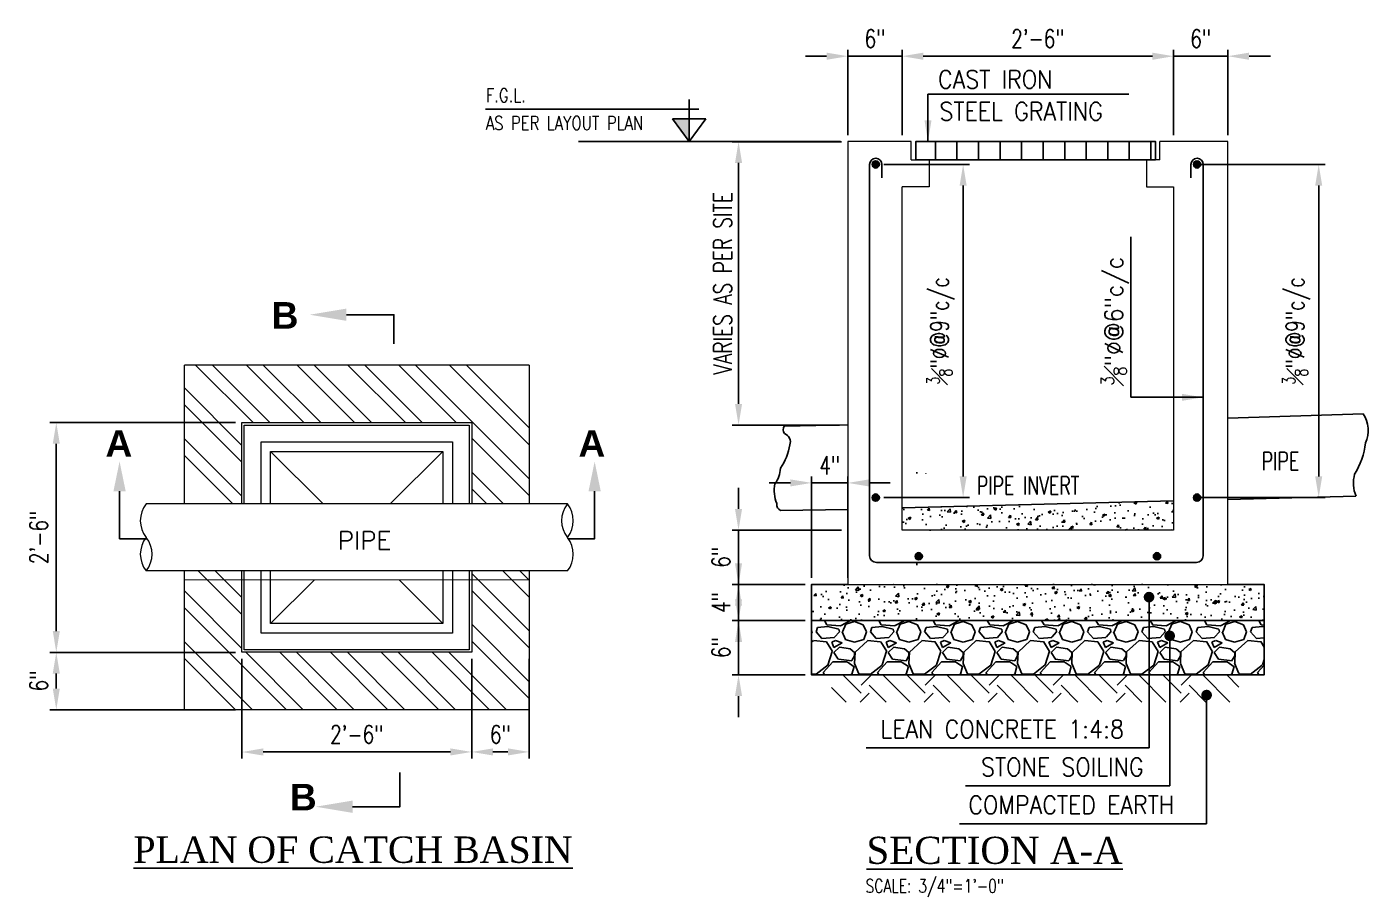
# Model space of a CAD drawing. Header units: feet. Extents: x 50754 to 76410, y 49660 to 67674.
# Drawn here: x 56194.7 to 56343, y 67235.7 to 67331.9 of the extents above; entities that cross this region are included whole.
import ezdxf

# ---------------------------------------------------------------- set-up
doc = ezdxf.new("R2010")
doc.units = ezdxf.units.FT
doc.header["$PDMODE"] = 32
doc.linetypes.add('HIDDENX2', pattern=[0.75, 0.5, -0.25])
for name, color, linetype in [('A-TYP-H-TEXT', 2, 'Continuous'), ('A-TYP-ST-LEVEL', 1, 'Continuous'), ('axis', 8, 'Continuous'), ('BEAM', 2, 'Continuous'), ('BOT-STEEL', 6, 'Continuous'), ('dim', 1, 'Continuous'), ('hatch', 8, 'Continuous'), ('PL', 1, 'Continuous'), ('S-BLOWUP COLUMN', 4, 'Continuous'), ('Sewer Details Hatch', 1, 'Continuous'), ('TEXT', 3, 'Continuous'), ('WALL HATCH EXIST', 253, 'Continuous'), ('Water Supply Details Text', 3, 'Continuous'), ('X Line', 1, 'Continuous')]:
    doc.layers.add(name, color=color, linetype=linetype)
doc.layers.add('P Man Hole Details', color=3, linetype='Continuous', lineweight=0)
doc.styles.add('HADINGS', font='times.ttf')
doc.styles.add('L100', font='simplex_.ttf', dxfattribs={"height": 0.1})
doc.styles.add('rizwan', font='romans.shx', dxfattribs={"width": 0.75})
doc.styles.add('ROMANC', font='times.ttf')
doc.styles.add('ROMANS', font='romans.shx', dxfattribs={"width": 0.9})
doc.styles.add('SECTION TX', font='romans.shx', dxfattribs={"width": 0.7})
doc.styles.add('STYLE4', font='romans.shx')
doc.dimstyles.new('STYLE-64', dxfattribs={"dimscale": 64, "dimtxt": 0.09375, "dimasz": 0.09375, "dimexe": 0.0625, "dimexo": 0.0625, "dimgap": 0.03125, "dimtad": 1, "dimzin": 3, "dimdsep": 46, "dimlunit": 4, "dimtxsty": 'rizwan', "dimcen": 0.125, "dimdle": 4, "dimclrd": 1, "dimclre": 1, "dimclrt": 2, "dimadec": 0, "dimazin": 0, "dimtfac": 0.5, "dimtix": 1, "dimtmove": 2, "dimatfit": 3, "dimfxl": 1, "dimfrac": 1, "dimtolj": 1, "dimtzin": 3, "dimarcsym": 0})

# ---------------------------------------------------------------- blocks, each defined once
blk = doc.blocks.new('*D90')
at = {"layer": 'Defpoints', "color": 0, "ltscale": 1.5, "transparency": 16777216}
for p in [(56243.89, 67262.74, -4159.8), (56250.24, 67262.74, -4159.8), (56250.24, 67251.73)]:
    blk.add_point(p, dxfattribs=at)
at = {"layer": 'dim', "color": 1, "lineweight": -2, "ltscale": 1.5, "transparency": 16777216}
for p, q in [((56243.89, 67262.02), (56243.89, 67251.01)), ((56250.24, 67262.02), (56250.24, 67251.01)), ((56246.24, 67251.73), (56247.9, 67251.73))]:
    blk.add_line(p, q, dxfattribs=at)
at = {"layer": 'dim', "color": 1, "ltscale": 1.5, "transparency": 16777216}
for points in [[(56246.24, 67252.12), (56246.24, 67251.34), (56243.89, 67251.73)], [(56247.9, 67252.12), (56247.9, 67251.34), (56250.24, 67251.73)]]:
    blk.add_solid(points, dxfattribs=at)
at = {"layer": 'dim', "color": 2, "ltscale": 1.5, "transparency": 16777216, "insert": (56247.07, 67253.67), "char_height": 2, "attachment_point": 5, "style": 'rizwan'}
blk.add_mtext('\\A1;6"', dxfattribs=at)
blk = doc.blocks.new('*D91')
at = {"layer": 'Defpoints', "color": 0, "ltscale": 1.5, "transparency": 16777216}
for p in [(56218.5, 67262.74, -4159.8), (56197.99, 67256.4), (56218.5, 67256.4, -4159.8)]:
    blk.add_point(p, dxfattribs=at)
at = {"layer": 'dim', "color": 1, "lineweight": -2, "ltscale": 1.5, "transparency": 16777216}
for p, q in [((56217.78, 67262.74), (56197.27, 67262.74)), ((56197.99, 67260.4), (56197.99, 67258.74)), ((56217.78, 67256.4), (56197.27, 67256.4))]:
    blk.add_line(p, q, dxfattribs=at)
at = {"layer": 'dim', "color": 1, "ltscale": 1.5, "transparency": 16777216}
for points in [[(56197.6, 67260.4), (56198.38, 67260.4), (56197.99, 67262.74)], [(56197.6, 67258.74), (56198.38, 67258.74), (56197.99, 67256.4)]]:
    blk.add_solid(points, dxfattribs=at)
at = {"layer": 'dim', "color": 2, "ltscale": 1.5, "transparency": 16777216, "insert": (56196.05, 67259.57), "char_height": 2, "attachment_point": 5, "rotation": 90, "style": 'rizwan'}
blk.add_mtext('\\A1;6"', dxfattribs=at)
blk = doc.blocks.new('*D88')
at = {"layer": 'Defpoints', "color": 0, "ltscale": 1.5, "transparency": 16777216}
for p in [(56197.99, 67288.13), (56218.5, 67288.13, -4159.8), (56218.5, 67262.74, -4159.8)]:
    blk.add_point(p, dxfattribs=at)
at = {"layer": 'dim', "color": 1, "lineweight": -2, "ltscale": 1.5, "transparency": 16777216}
for p, q in [((56217.78, 67288.13), (56197.27, 67288.13)), ((56197.99, 67265.09), (56197.99, 67285.79)), ((56217.78, 67262.74), (56197.27, 67262.74))]:
    blk.add_line(p, q, dxfattribs=at)
at = {"layer": 'dim', "color": 1, "ltscale": 1.5, "transparency": 16777216}
for points in [[(56197.6, 67285.79), (56198.38, 67285.79), (56197.99, 67288.13)], [(56197.6, 67265.09), (56198.38, 67265.09), (56197.99, 67262.74)]]:
    blk.add_solid(points, dxfattribs=at)
at = {"layer": 'dim', "color": 2, "ltscale": 1.5, "transparency": 16777216, "insert": (56196.05, 67275.44), "char_height": 2, "attachment_point": 5, "rotation": 90, "style": 'rizwan'}
blk.add_mtext('\\A1;2\'-6"', dxfattribs=at)
blk = doc.blocks.new('*D89')
at = {"layer": 'Defpoints', "color": 0, "ltscale": 1.5, "transparency": 16777216}
for p in [(56218.5, 67262.74, -4159.8), (56243.89, 67262.75, -4159.8), (56218.5, 67251.72)]:
    blk.add_point(p, dxfattribs=at)
at = {"layer": 'dim', "color": 1, "lineweight": -2, "ltscale": 1.5, "transparency": 16777216}
for p, q in [((56218.5, 67262.02), (56218.5, 67251)), ((56243.89, 67262.03), (56243.89, 67251.01)), ((56241.55, 67251.73), (56220.85, 67251.73))]:
    blk.add_line(p, q, dxfattribs=at)
at = {"layer": 'dim', "color": 1, "ltscale": 1.5, "transparency": 16777216}
for points in [[(56220.85, 67252.12), (56220.85, 67251.33), (56218.5, 67251.72)], [(56241.55, 67252.12), (56241.55, 67251.34), (56243.89, 67251.73)]]:
    blk.add_solid(points, dxfattribs=at)
at = {"layer": 'dim', "color": 2, "ltscale": 1.5, "transparency": 16777216, "insert": (56231.2, 67253.67), "char_height": 2, "attachment_point": 5, "rotation": 0.0073, "style": 'rizwan'}
blk.add_mtext('\\A1;2\'-6"', dxfattribs=at)
blk = doc.blocks.new('*D121')
at = {"layer": 'Defpoints', "color": 0, "ltscale": 1.5, "transparency": 16777216}
for p in [(56291.46, 67328.64), (56285.46, 67319.19), (56291.46, 67319.19)]:
    blk.add_point(p, dxfattribs=at)
at = {"layer": 'dim', "color": 1, "lineweight": -2, "ltscale": 1.5, "transparency": 16777216}
for p, q in [((56283.11, 67328.64), (56280.77, 67328.64)), ((56285.46, 67319.91), (56285.46, 67329.36)), ((56285.46, 67328.64), (56291.46, 67328.64)), ((56291.46, 67319.91), (56291.46, 67329.36)), ((56293.8, 67328.64), (56296.15, 67328.64))]:
    blk.add_line(p, q, dxfattribs=at)
at = {"layer": 'dim', "color": 1, "ltscale": 1.5, "transparency": 16777216}
for points in [[(56283.11, 67329.03), (56283.11, 67328.24), (56285.46, 67328.64)], [(56293.8, 67329.03), (56293.8, 67328.24), (56291.46, 67328.64)]]:
    blk.add_solid(points, dxfattribs=at)
at = {"layer": 'dim', "color": 2, "ltscale": 1.5, "transparency": 16777216, "insert": (56288.46, 67330.58), "char_height": 2, "attachment_point": 5, "style": 'rizwan'}
blk.add_mtext('\\A1;6"', dxfattribs=at)
blk = doc.blocks.new('*D122')
at = {"layer": 'Defpoints', "color": 0, "ltscale": 1.5, "transparency": 16777216}
for p in [(56327.46, 67328.64), (56321.46, 67319.19), (56327.46, 67319.19)]:
    blk.add_point(p, dxfattribs=at)
at = {"layer": 'dim', "color": 1, "lineweight": -2, "ltscale": 1.5, "transparency": 16777216}
for p, q in [((56319.11, 67328.64), (56316.77, 67328.64)), ((56321.46, 67319.91), (56321.46, 67329.36)), ((56321.46, 67328.64), (56327.46, 67328.64)), ((56327.46, 67319.91), (56327.46, 67329.36)), ((56329.8, 67328.64), (56332.15, 67328.64))]:
    blk.add_line(p, q, dxfattribs=at)
at = {"layer": 'dim', "color": 1, "ltscale": 1.5, "transparency": 16777216}
for points in [[(56319.11, 67329.03), (56319.11, 67328.24), (56321.46, 67328.64)], [(56329.8, 67329.03), (56329.8, 67328.24), (56327.46, 67328.64)]]:
    blk.add_solid(points, dxfattribs=at)
at = {"layer": 'dim', "color": 2, "ltscale": 1.5, "transparency": 16777216, "insert": (56324.46, 67330.58), "char_height": 2, "attachment_point": 5, "style": 'rizwan'}
blk.add_mtext('\\A1;6"', dxfattribs=at)
blk = doc.blocks.new('*D123')
at = {"layer": 'Defpoints', "color": 0, "ltscale": 1.5, "transparency": 16777216}
for p in [(56285.46, 67319.19), (56273.38, 67287.87), (56285.27, 67287.87)]:
    blk.add_point(p, dxfattribs=at)
at = {"layer": 'dim', "color": 1, "lineweight": -2, "ltscale": 1.5, "transparency": 16777216}
for p, q in [((56284.74, 67319.19), (56272.66, 67319.19)), ((56273.38, 67316.85), (56273.38, 67290.21)), ((56284.55, 67287.87), (56272.66, 67287.87))]:
    blk.add_line(p, q, dxfattribs=at)
at = {"layer": 'dim', "color": 1, "ltscale": 1.5, "transparency": 16777216}
for points in [[(56272.99, 67316.85), (56273.77, 67316.85), (56273.38, 67319.19)], [(56272.99, 67290.21), (56273.77, 67290.21), (56273.38, 67287.87)]]:
    blk.add_solid(points, dxfattribs=at)
at = {"layer": 'dim', "color": 2, "ltscale": 1.5, "transparency": 16777216, "insert": (56271.63, 67303.53), "char_height": 2, "attachment_point": 5, "rotation": 90, "style": 'rizwan'}
blk.add_mtext('\\A1;VARIES AS PER SITE', dxfattribs=at)
blk = doc.blocks.new('*D124')
at = {"layer": 'Defpoints', "color": 0, "ltscale": 1.5, "transparency": 16777216}
for p in [(56273.38, 67276.25), (56285.46, 67276.25), (56281.46, 67270.25)]:
    blk.add_point(p, dxfattribs=at)
at = {"layer": 'dim', "color": 1, "lineweight": -2, "ltscale": 1.5, "transparency": 16777216}
for p, q in [((56273.38, 67278.59), (56273.38, 67280.94)), ((56284.74, 67276.25), (56272.66, 67276.25)), ((56273.38, 67270.25), (56273.38, 67276.25)), ((56280.74, 67270.25), (56272.66, 67270.25)), ((56273.38, 67267.9), (56273.38, 67265.56))]:
    blk.add_line(p, q, dxfattribs=at)
at = {"layer": 'dim', "color": 1, "ltscale": 1.5, "transparency": 16777216}
for points in [[(56272.99, 67278.59), (56273.77, 67278.59), (56273.38, 67276.25)], [(56272.99, 67267.9), (56273.77, 67267.9), (56273.38, 67270.25)]]:
    blk.add_solid(points, dxfattribs=at)
at = {"layer": 'dim', "color": 2, "ltscale": 1.5, "transparency": 16777216, "insert": (56271.44, 67273.25), "char_height": 2, "attachment_point": 5, "rotation": 90, "style": 'rizwan'}
blk.add_mtext('\\A1;6"', dxfattribs=at)
blk = doc.blocks.new('*D125')
at = {"layer": 'Defpoints', "color": 0, "ltscale": 1.5, "transparency": 16777216}
for p in [(56281.46, 67270.25), (56273.38, 67266.25), (56281.46, 67266.25)]:
    blk.add_point(p, dxfattribs=at)
at = {"layer": 'dim', "color": 1, "lineweight": -2, "ltscale": 1.5, "transparency": 16777216}
for p, q in [((56273.38, 67272.59), (56273.38, 67274.94)), ((56280.74, 67270.25), (56272.66, 67270.25)), ((56273.38, 67270.25), (56273.38, 67266.25)), ((56280.74, 67266.25), (56272.66, 67266.25)), ((56273.38, 67263.9), (56273.38, 67261.56))]:
    blk.add_line(p, q, dxfattribs=at)
at = {"layer": 'dim', "color": 1, "ltscale": 1.5, "transparency": 16777216}
for points in [[(56272.99, 67272.59), (56273.77, 67272.59), (56273.38, 67270.25)], [(56272.99, 67263.9), (56273.77, 67263.9), (56273.38, 67266.25)]]:
    blk.add_solid(points, dxfattribs=at)
at = {"layer": 'dim', "color": 2, "ltscale": 1.5, "transparency": 16777216, "insert": (56271.44, 67268.25), "char_height": 2, "attachment_point": 5, "rotation": 90, "style": 'rizwan'}
blk.add_mtext('\\A1;4"', dxfattribs=at)
blk = doc.blocks.new('A$C76BB0DB5')
at = {"layer": 'BOT-STEEL', "ltscale": 0.05}
h = blk.add_hatch(color=256, dxfattribs=at)
h.dxf.hatch_style = 1
h.paths.add_polyline_path([(-0.75, 0, 1), (0.75, 0, 1)])
blk.add_circle((0, 0), 0.75, dxfattribs=at)
blk = doc.blocks.new('*D126')
at = {"layer": 'Defpoints', "color": 0, "ltscale": 1.5, "transparency": 16777216}
for p in [(56285.46, 67281.47), (56281.46, 67270.25), (56285.46, 67270.25)]:
    blk.add_point(p, dxfattribs=at)
at = {"layer": 'dim', "color": 1, "lineweight": -2, "ltscale": 1.5, "transparency": 16777216}
for p, q in [((56281.46, 67270.97), (56281.46, 67282.19)), ((56285.46, 67270.97), (56285.46, 67282.19)), ((56279.11, 67281.47), (56276.77, 67281.47)), ((56281.46, 67281.47), (56285.46, 67281.47)), ((56287.8, 67281.47), (56290.15, 67281.47))]:
    blk.add_line(p, q, dxfattribs=at)
at = {"layer": 'dim', "color": 1, "ltscale": 1.5, "transparency": 16777216}
for points in [[(56279.11, 67281.86), (56279.11, 67281.08), (56281.46, 67281.47)], [(56287.8, 67281.86), (56287.8, 67281.08), (56285.46, 67281.47)]]:
    blk.add_solid(points, dxfattribs=at)
at = {"layer": 'dim', "color": 2, "ltscale": 1.5, "transparency": 16777216, "insert": (56283.46, 67283.41), "char_height": 2, "attachment_point": 5, "style": 'rizwan'}
blk.add_mtext('\\A1;4"', dxfattribs=at)
blk = doc.blocks.new('*D127')
at = {"layer": 'Defpoints', "color": 0, "ltscale": 1.5, "transparency": 16777216}
for p in [(56291.46, 67328.64), (56291.46, 67319.19), (56321.46, 67319.19)]:
    blk.add_point(p, dxfattribs=at)
at = {"layer": 'dim', "color": 1, "lineweight": -2, "ltscale": 1.5, "transparency": 16777216}
for p, q in [((56291.46, 67319.91), (56291.46, 67329.36)), ((56319.11, 67328.64), (56293.8, 67328.64)), ((56321.46, 67319.91), (56321.46, 67329.36))]:
    blk.add_line(p, q, dxfattribs=at)
at = {"layer": 'dim', "color": 1, "ltscale": 1.5, "transparency": 16777216}
for points in [[(56293.8, 67329.03), (56293.8, 67328.24), (56291.46, 67328.64)], [(56319.11, 67329.03), (56319.11, 67328.24), (56321.46, 67328.64)]]:
    blk.add_solid(points, dxfattribs=at)
at = {"layer": 'dim', "color": 2, "ltscale": 1.5, "transparency": 16777216, "insert": (56306.46, 67330.58), "char_height": 2, "attachment_point": 5, "style": 'rizwan'}
blk.add_mtext('\\A1;2\'-6"', dxfattribs=at)
blk = doc.blocks.new('*D128')
at = {"layer": 'Defpoints', "color": 0, "ltscale": 1.5, "transparency": 16777216}
for p in [(56288.72, 67316.68), (56288.72, 67279.84), (56298.2, 67279.84)]:
    blk.add_point(p, dxfattribs=at)
at = {"layer": 'dim', "color": 1, "lineweight": -2, "ltscale": 1.5, "transparency": 16777216}
for p, q in [((56289.44, 67316.68), (56298.92, 67316.68)), ((56298.2, 67314.33), (56298.2, 67282.19)), ((56289.44, 67279.84), (56298.92, 67279.84))]:
    blk.add_line(p, q, dxfattribs=at)
at = {"layer": 'dim', "color": 1, "ltscale": 1.5, "transparency": 16777216}
for points in [[(56297.81, 67314.33), (56298.59, 67314.33), (56298.2, 67316.68)], [(56297.81, 67282.19), (56298.59, 67282.19), (56298.2, 67279.84)]]:
    blk.add_solid(points, dxfattribs=at)
at = {"layer": 'dim', "color": 2, "ltscale": 1.5, "transparency": 16777216, "insert": (56295.72, 67298.26), "char_height": 2, "attachment_point": 5, "rotation": 90, "style": 'rizwan'}
blk.add_mtext('\\A1;{\\H0.7x;\\S3#8;\\H1.4286x;"%%C@9"c/c}', dxfattribs=at)
blk = doc.blocks.new('*D129')
at = {"layer": 'Defpoints', "color": 0, "ltscale": 1.5, "transparency": 16777216}
for p in [(56323.64, 67316.68), (56323.64, 67279.84), (56337.49, 67279.84)]:
    blk.add_point(p, dxfattribs=at)
at = {"layer": 'dim', "color": 1, "lineweight": -2, "ltscale": 1.5, "transparency": 16777216}
for p, q in [((56324.36, 67316.68), (56338.21, 67316.68)), ((56337.49, 67314.33), (56337.49, 67282.19)), ((56324.36, 67279.84), (56338.21, 67279.84))]:
    blk.add_line(p, q, dxfattribs=at)
at = {"layer": 'dim', "color": 1, "ltscale": 1.5, "transparency": 16777216}
for points in [[(56337.1, 67314.33), (56337.88, 67314.33), (56337.49, 67316.68)], [(56337.1, 67282.19), (56337.88, 67282.19), (56337.49, 67279.84)]]:
    blk.add_solid(points, dxfattribs=at)
at = {"layer": 'dim', "color": 2, "ltscale": 1.5, "transparency": 16777216, "insert": (56335.01, 67298.26), "char_height": 2, "attachment_point": 5, "rotation": 90, "style": 'rizwan'}
blk.add_mtext('\\A1;{\\H0.7x;\\S3#8;\\H1.4286x;"%%C@9"c/c}', dxfattribs=at)
blk = doc.blocks.new('*D130')
at = {"layer": 'Defpoints', "color": 0, "ltscale": 1.5, "transparency": 16777216}
for p in [(56273.38, 67266.25), (56281.46, 67266.25), (56281.46, 67260.25)]:
    blk.add_point(p, dxfattribs=at)
at = {"layer": 'dim', "color": 1, "lineweight": -2, "ltscale": 1.5, "transparency": 16777216}
for p, q in [((56273.38, 67268.59), (56273.38, 67270.94)), ((56280.74, 67266.25), (56272.66, 67266.25)), ((56273.38, 67260.25), (56273.38, 67266.25)), ((56280.74, 67260.25), (56272.66, 67260.25)), ((56273.38, 67257.9), (56273.38, 67255.56))]:
    blk.add_line(p, q, dxfattribs=at)
at = {"layer": 'dim', "color": 1, "ltscale": 1.5, "transparency": 16777216}
for points in [[(56272.99, 67268.59), (56273.77, 67268.59), (56273.38, 67266.25)], [(56272.99, 67257.9), (56273.77, 67257.9), (56273.38, 67260.25)]]:
    blk.add_solid(points, dxfattribs=at)
at = {"layer": 'dim', "color": 2, "ltscale": 1.5, "transparency": 16777216, "insert": (56271.44, 67263.25), "char_height": 2, "attachment_point": 5, "rotation": 90, "style": 'rizwan'}
blk.add_mtext('\\A1;6"', dxfattribs=at)

msp = doc.modelspace()

# ---------------------------------------------------------------- hatches: boundary and pattern name
at = {"layer": 'A-TYP-ST-LEVEL', "linetype": 'Continuous', "ltscale": 1.5}
msp.add_hatch(color=1, dxfattribs=at).paths.add_polyline_path([(56266.09166, 67321.72598), (56267.9213, 67321.72598), (56267.9213, 67319.19467)])
at = {"layer": 'BEAM'}
h = msp.add_hatch(dxfattribs=at)
h.set_pattern_fill('AR-CONC', color=252, scale=0.416667, style=0)
h.set_pattern_definition([(50, (57730.7001, 64257.3092), (2.9885841, -0.2614672), [0.3125, -3.4375]), (355, (57730.7, 64257.3092), (-0.5781306, 3.134134), [0.25, -2.75]), (100.45144, (57730.9492, 64257.2874), (2.4104535, 2.8726666), [0.265584, -2.9214255]), (46.1842, (57730.7, 64258.1425), (4.446839, -0.6896637), [0.46875, -5.15625]), (96.63564, (57731.0707, 64258.085), (3.894425, 4.0588275), [0.3983764, -4.3821407]), (351.18416, (57730.7, 64258.1425), (3.894425, 4.0588275), [0.375, -4.125]), (21, (57731.1168, 64257.9342), (2.4871127, -1.6775787), [0.3125, -3.4375]), (326, (57731.1168, 64257.9342), (1.013814, 3.0214585), [0.25, -2.75]), (71.45144, (57731.324, 64257.7944), (3.5009266, 1.3438798), [0.265584, -2.9214255]), (37.5, (57730.7001, 64257.3092), (0.05066606, 1.38705772), [0, -2.7166667, 0, -2.7916667, 0, -2.7604167]), (7.5, (57730.7001, 64257.3092), (1.0961231, 1.6433821), [0, -1.5916667, 0, -2.6541667, 0, -1.0520833]), (327.5, (57729.771, 64257.3092), (2.22426015, -0.09397863), [0, -1.0416667, 0, -3.25, 0, -4.3125]), (317.5, (57729.3543, 64257.3092), (2.4299424, 0.4171041), [0, -1.3541667, 0, -2.1583333, 0, -3.0625])])
h.paths.add_polyline_path([(56321.45753, 67276.2481), (56321.45753, 67279.47752), (56291.45753, 67278.69913), (56291.45753, 67276.2481)])
h = msp.add_hatch(dxfattribs=at)
h.set_pattern_fill('AR-CONC', color=252, scale=0.416667, style=0)
h.set_pattern_definition([(50, (55198.4736, 65171.3706), (2.988584, -0.2614672), [0.3125, -3.4375]), (355, (55198.4736, 65171.3706), (-0.5781306, 3.134134), [0.25, -2.75]), (100.45144, (55198.7227, 65171.3488), (2.4104535, 2.8726666), [0.265584, -2.9214255]), (46.1842, (55198.4736, 65172.204), (4.446839, -0.6896637), [0.46875, -5.15625]), (96.63564, (55198.844, 65172.1465), (3.894425, 4.0588275), [0.398376, -4.382141]), (351.18416, (55198.4736, 65172.204), (3.894425, 4.0588275), [0.375, -4.125]), (21, (55198.8903, 65171.9956), (2.4871127, -1.6775787), [0.3125, -3.4375]), (326, (55198.8903, 65171.9956), (1.013814, 3.0214585), [0.25, -2.75]), (71.45144, (55199.0976, 65171.8558), (3.5009266, 1.3438798), [0.265584, -2.9214255]), (37.5, (55198.4736, 65171.3706), (0.05066606, 1.38705772), [0, -2.7166667, 0, -2.7916667, 0, -2.7604167]), (7.5, (55198.4736, 65171.3706), (1.0961231, 1.6433821), [0, -1.5916667, 0, -2.6541667, 0, -1.0520833]), (327.5, (55197.5445, 65171.3706), (2.22426015, -0.09397863), [0, -1.0416667, 0, -3.25, 0, -4.3125]), (317.5, (55197.1278, 65171.3706), (2.4299424, 0.4171041), [0, -1.3541667, 0, -2.1583333, 0, -3.0625])])
h.paths.add_polyline_path([(56331.45753, 67266.2481), (56331.45753, 67270.2481), (56318.34687, 67270.2481), (56285.45753, 67270.2481), (56281.45753, 67270.2481), (56281.45753, 67266.2481)])
h = msp.add_hatch(dxfattribs=at)
h.set_pattern_fill('EARTH', color=252, scale=20, angle=45, style=0)
h.set_pattern_definition([(45, (-159140.2266, 21473.942), (4e-16, 7.07106781), [5, -5]), (45, (-159141.5524, 21475.268), (4e-16, 7.07106781), [5, -5]), (45, (-159142.878, 21476.5937), (4e-16, 7.07106781), [5, -5]), (135, (-159142.878, 21477.4776), (-7.07106781, 9e-16), [5, -5]), (135, (-159141.5524, 21478.8034), (-7.07106781, 9e-16), [5, -5]), (135, (-159140.2266, 21480.129), (-7.07106781, 9e-16), [5, -5])])
h.paths.add_polyline_path([(56328.67543, 67260.2481), (56326.79412, 67260.2481), (56283.65896, 67260.2481), (56283.65896, 67257.2481), (56328.67543, 67257.2481)])
at = {"layer": 'hatch'}
h = msp.add_hatch(dxfattribs=at)
h.set_pattern_fill('GRAVEL', color=252, scale=6)
h.set_pattern_definition([(228.012788, (56788.48635, 65476.96106), (-48, -54), [0.807216, -79.914528]), (184.96974, (56787.94635, 65476.36106), (72, 6), [1.385208, -137.135549]), (132.510447, (56786.56635, 65476.24106), (60, -66), [0.976728, -96.696196]), (267.273689, (56784.22635, 65474.74106), (6, 120), [1.261428, -124.881348]), (292.833654, (56784.16635, 65473.48106), (-30, 72), [1.23693, -122.456239]), (357.273689, (56784.64635, 65472.34106), (-120, 6), [1.261428, -124.881348]), (37.69424, (56785.90635, 65472.28106), (-78, -60), [1.668174, -165.149091]), (72.255328, (56787.22635, 65473.30106), (42, 132), [1.574928, -155.917929]), (121.429566, (56787.70635, 65474.80106), (-48, 78), [1.2657, -125.304439]), (175.236358, (56787.04635, 65475.88106), (66, -6), [1.444992, -70.804575]), (222.397438, (56785.60635, 65476.00106), (-72, -66), [1.868688, -185.00025]), (138.814075, (56790.16635, 65474.68106), (-42, 36), [0.637806, -63.143069]), (171.469234, (56789.68635, 65475.10106), (78, -12), [1.213422, -120.129068]), (225, (56788.4864, 65475.281), (-7e-16, -6), [0.848526, -7.636755]), (203.19859, (56788.06635, 65476.00106), (30, 12), [0.456948, -45.23769]), (291.80141, (56787.6464, 65475.821), (-6, 18), [0.646218, -31.66477]), (30.963757, (56787.8864, 65475.2211), (18, 12), [1.049574, -33.936137]), (161.56505, (56788.7864, 65475.761), (12, -6), [0.758946, -18.21472]), (16.38954, (56784.16635, 65475.82106), (60, 18), [1.0632, -105.25707]), (70.346176, (56785.18635, 65476.12106), (-24, -66), [0.891966, -88.304446]), (293.19859, (56788.78635, 65476.96106), (-12, 30), [0.91389, -44.780749]), (343.61046, (56789.14635, 65476.12106), (-60, 18), [1.0632, -105.25707]), (339.443955, (56784.16635, 65472.10106), (-30, 12), [1.02528, -50.238742]), (294.77514, (56785.12635, 65471.74106), (-30, 66), [0.859068, -85.047858]), (66.80141, (56788.84635, 65470.96106), (12, 30), [0.91389, -44.780749]), (17.354025, (56789.20635, 65471.80106), (-78, -24), [1.005786, -99.572542]), (69.443955, (56785.90635, 65470.96106), (-12, -30), [0.51264, -50.751382]), (101.30993, (56788.4864, 65470.961), (-6, 24), [0.30594, -30.288177]), (165.96376, (56788.4264, 65471.261), (18, -6), [1.23693, -23.501704]), (186.009006, (56787.22635, 65471.56106), (60, 6), [1.1463, -113.483539]), (303.69007, (56787.8864, 65474.681), (-6, 12), [0.865332, -20.767976]), (353.157227, (56788.36635, 65473.96106), (102, -12), [1.510764, -149.565376]), (60.945396, (56789.86635, 65473.78106), (-24, -42), [0.617736, -61.156045]), (90, (56790.1664, 65474.321), (-6, 6), [0.36, -5.64]), (120.256437, (56787.10635, 65471.74106), (24, -42), [0.833544, -82.52112]), (48.012788, (56786.68635, 65472.46106), (48, 54), [1.614432, -79.107312]), (0, (56787.7664, 65473.661), (6, 6), [1.56, -4.44]), (325.304846, (56789.32635, 65473.66106), (60, -42), [0.948684, -93.919646]), (254.054604, (56790.10635, 65473.12106), (-6, -24), [0.873612, -42.807047]), (207.645975, (56789.86635, 65472.28106), (-114, -60), [1.42239, -140.816845]), (175.426079, (56788.60635, 65471.62106), (-78, 6), [1.504794, -148.97444])])
h.paths.add_polyline_path([(56331.45753, 67266.2481), (56281.45753, 67266.2481), (56281.45753, 67260.2481), (56331.45753, 67260.2481)])
at = {"layer": 'WALL HATCH EXIST', "linetype": 'ByBlock', "ltscale": 0.005}
h = msp.add_hatch(dxfattribs=at)
h.set_pattern_fill('ANSI31', color=8, scale=0.75, angle=45)
h.set_pattern_definition([(90, (-2543.1744, 4597.8953), (-2.38125, 4e-16), [])])
h.paths.add_polyline_path([(56304.98084, 67319.19467), (56319.45753, 67319.19467), (56319.45753, 67317.19467), (56292.95753, 67317.19467), (56292.95753, 67319.19467)])

# ---------------------------------------------------------------- linework, layer by layer
at = {"layer": 'A-TYP-ST-LEVEL', "color": 3, "linetype": 'Continuous', "ltscale": 1.5}
for p, q in [((56267.9213, 67319.19467), (56267.9213, 67323.85932)), ((56268.98797, 67322.79265), (56245.43674, 67322.79265)), ((56269.75094, 67321.72598), (56266.09166, 67321.72598)), ((56269.75094, 67321.72598), (56267.9213, 67319.19467))]:
    msp.add_line(p, q, dxfattribs=at)
at = {"layer": 'A-TYP-ST-LEVEL', "linetype": 'Continuous', "ltscale": 1.5}
msp.add_line((56267.9213, 67319.19467), (56266.09166, 67321.72598), dxfattribs=at)
at = {"layer": 'dim', "ltscale": 1.5}
msp.add_line((56321.45753, 67279.47752), (56291.45753, 67278.69913), dxfattribs=at)
at = {"layer": 'P Man Hole Details'}
for p, q in [((56212.15582, 67279.14224, -8319.60326), (56212.15711, 67294.48194, -8319.60326)), ((56250.24188, 67294.47872, -8319.60326), (56212.15711, 67294.48194, -8319.60326)), ((56219.73071, 67288.13383, -8319.60326), (56213.38378, 67294.48183, -8319.60326)), ((56221.60085, 67288.13368, -8319.60326), (56215.25392, 67294.48167, -8319.60326)), ((56225.34113, 67288.13336, -8319.60326), (56218.9942, 67294.48136, -8319.60326)), ((56227.21126, 67288.1332, -8319.60326), (56220.86434, 67294.4812, -8319.60326)), ((56230.95154, 67288.13289, -8319.60326), (56224.60462, 67294.48088, -8319.60326)), ((56232.82168, 67288.13273, -8319.60326), (56226.47475, 67294.48073, -8319.60326)), ((56236.56196, 67288.13241, -8319.60326), (56230.21503, 67294.48041, -8319.60326)), ((56238.4321, 67288.13226, -8319.60326), (56232.08517, 67294.48025, -8319.60326)), ((56242.17237, 67288.13194, -8319.60326), (56235.82545, 67294.47994, -8319.60326)), ((56250.24082, 67281.93243, -8319.60326), (56237.69559, 67294.47978, -8319.60326)), ((56250.24114, 67285.67271, -8319.60326), (56241.43586, 67294.47946, -8319.60326)), ((56250.2413, 67287.54284, -8319.60326), (56243.306, 67294.47931, -8319.60326)), ((56250.24188, 67294.47872, -8319.60326), (56250.24059, 67279.13902, -8319.60326)), ((56218.50383, 67285.62033, -8319.60326), (56212.1569, 67291.96833, -8319.60326)), ((56218.50367, 67283.75019, -8319.60326), (56212.15674, 67290.09819, -8319.60326)), ((56218.50328, 67279.1417, -8319.60326), (56218.50404, 67288.13394, -8319.60326)), ((56218.50404, 67288.13394, -8319.60326), (56243.89388, 67288.1318, -8319.60326)), ((56243.89388, 67288.1318, -8319.60326), (56243.89312, 67279.13956, -8319.60326)), ((56218.76776, 67279.14168, -8319.60326), (56218.76849, 67287.86944, -8319.60326)), ((56218.76849, 67287.86944, -8319.60326), (56243.62938, 67287.86734, -8319.60326)), ((56243.62938, 67287.86734, -8319.60326), (56243.62865, 67279.13958, -8319.60326)), ((56218.50335, 67280.00992, -8319.60326), (56212.15643, 67286.35791, -8319.60326)), ((56220.6191, 67279.14152, -8319.60326), (56220.61968, 67286.01794, -8319.60326)), ((56220.61968, 67286.01794, -8319.60326), (56241.77788, 67286.01615, -8319.60326)), ((56241.77788, 67286.01615, -8319.60326), (56241.7773, 67279.13974, -8319.60326)), ((56250.24066, 67280.06229, -8319.60326), (56243.89374, 67286.41029, -8319.60326)), ((56217.50136, 67279.14179, -8319.60326), (56212.15627, 67284.48777, -8319.60326)), ((56221.67701, 67279.14143, -8319.60326), (56221.6775, 67284.95994, -8319.60326)), ((56221.6775, 67284.95994, -8319.60326), (56240.71989, 67284.95833, -8319.60326)), ((56221.6775, 67284.95994, -8319.60326), (56227.49552, 67279.14094, -8319.60326)), ((56240.71989, 67284.95833, -8319.60326), (56234.90089, 67279.14032, -8319.60326)), ((56240.71989, 67284.95833, -8319.60326), (56240.71939, 67279.13983, -8319.60326)), ((56247.42357, 67279.13926, -8319.60326), (56243.89342, 67282.67001, -8319.60326)), ((56245.55344, 67279.13942, -8319.60326), (56243.89326, 67280.79987, -8319.60326)), ((56254.47223, 67279.13867, -8319.60326), (56207.92418, 67279.14259, -8319.60326)), ((56254.4716, 67271.73329, -8319.60326), (56207.92355, 67271.73722, -8319.60326)), ((56212.1539, 67256.39717, -8319.60326), (56212.15519, 67271.73687, -8319.60326)), ((56218.50225, 67266.91894, -8319.60326), (56213.68527, 67271.73674, -8319.60326)), ((56218.50241, 67268.78908, -8319.60326), (56215.55541, 67271.73658, -8319.60326)), ((56218.5019, 67262.74409, -8319.60326), (56218.50265, 67271.73633, -8319.60326)), ((56218.7664, 67263.00855, -8319.60326), (56218.76713, 67271.73631, -8319.60326)), ((56220.61789, 67264.85973, -8319.60326), (56220.61848, 67271.73615, -8319.60326)), ((56221.67589, 67265.91756, -8319.60326), (56221.67639, 67271.73606, -8319.60326)), ((56240.71877, 67271.73446, -8319.60326), (56240.71828, 67265.91595, -8319.60326)), ((56241.77668, 67271.73437, -8319.60326), (56241.7761, 67264.85795, -8319.60326)), ((56243.62802, 67271.73421, -8319.60326), (56243.62729, 67263.00645, -8319.60326)), ((56243.8925, 67271.73419, -8319.60326), (56243.89174, 67262.74195, -8319.60326)), ((56250.23972, 67268.84146, -8319.60326), (56247.34777, 67271.7339, -8319.60326)), ((56250.23987, 67270.7116, -8319.60326), (56249.21791, 67271.73374, -8319.60326)), ((56250.23996, 67271.73365, -8319.60326), (56250.23867, 67256.39395, -8319.60326)), ((56212.15511, 67270.77408, -8319.60326), (56250.23988, 67270.77086, -8319.60326)), ((56226.53202, 67270.77286, -8319.60326), (56221.67589, 67265.91756, -8319.60326)), ((56235.86297, 67270.77208, -8319.60326), (56240.71828, 67265.91595, -8319.60326)), ((56250.2394, 67265.10118, -8319.60326), (56243.89248, 67271.44918, -8319.60326)), ((56218.50193, 67263.17867, -8319.60326), (56212.15501, 67269.52666, -8319.60326)), ((56250.23924, 67263.23104, -8319.60326), (56243.89232, 67269.57904, -8319.60326)), ((56223.41326, 67256.39622, -8319.60326), (56212.15485, 67267.65653, -8319.60326)), ((56240.71828, 67265.91595, -8319.60326), (56221.67589, 67265.91756, -8319.60326)), ((56250.23893, 67259.49076, -8319.60326), (56243.892, 67265.83876, -8319.60326)), ((56241.7761, 67264.85795, -8319.60326), (56220.61789, 67264.85973, -8319.60326)), ((56219.67298, 67256.39653, -8319.60326), (56212.15453, 67263.91625, -8319.60326)), ((56243.62729, 67263.00645, -8319.60326), (56218.7664, 67263.00855, -8319.60326)), ((56250.23877, 67257.62062, -8319.60326), (56243.89184, 67263.96862, -8319.60326)), ((56217.80284, 67256.39669, -8319.60326), (56212.15438, 67262.04611, -8319.60326)), ((56243.89174, 67262.74195, -8319.60326), (56218.5019, 67262.74409, -8319.60326)), ((56225.2834, 67256.39606, -8319.60326), (56218.93647, 67262.74406, -8319.60326)), ((56229.02367, 67256.39574, -8319.60326), (56222.67675, 67262.74374, -8319.60326)), ((56230.89381, 67256.39559, -8319.60326), (56224.54689, 67262.74358, -8319.60326)), ((56234.63409, 67256.39527, -8319.60326), (56228.28716, 67262.74327, -8319.60326)), ((56236.50423, 67256.39511, -8319.60326), (56230.1573, 67262.74311, -8319.60326)), ((56240.24451, 67256.3948, -8319.60326), (56233.89758, 67262.74279, -8319.60326)), ((56242.11464, 67256.39464, -8319.60326), (56235.76772, 67262.74264, -8319.60326)), ((56245.85492, 67256.39432, -8319.60326), (56239.508, 67262.74232, -8319.60326)), ((56247.72506, 67256.39417, -8319.60326), (56241.37813, 67262.74216, -8319.60326)), ((56212.19242, 67256.39716, -8319.60326), (56212.1539, 67256.43569, -8319.60326)), ((56250.23867, 67256.39395, -8319.60326), (56212.1539, 67256.39717, -8319.60326))]:
    msp.add_line(p, q, dxfattribs=at)
for centre, start, end in [((56210.23027, 67277.29106, -8319.60326), 141.2393289, 218.7510012), ((56256.77831, 67277.28713, -8319.60326), 141.2393289, 218.7510012), ((56252.16583, 67277.28752, -8319.60326), 321.2393289, 38.7510012), ((56210.22995, 67273.58837, -8319.60326), 141.2393289, 218.7510012), ((56205.61746, 67273.58876, -8319.60326), 321.2393289, 38.7510012), ((56252.16551, 67273.58483, -8319.60326), 321.2393289, 38.7510012)]:
    msp.add_arc(centre, 2.9574, start, end, dxfattribs=at)
at = {"layer": 'PL'}
for points in [[(56285.45753, 67270.2481), (56281.45753, 67270.2481), (56281.45753, 67266.2481), (56331.45753, 67266.2481), (56331.45753, 67270.2481), (56327.45753, 67270.2481)], [(56331.45753, 67266.2481), (56331.45753, 67260.2481), (56281.45753, 67260.2481), (56281.45753, 67266.2481)]]:
    msp.add_lwpolyline(points, dxfattribs=at)
at = {"layer": 'S-BLOWUP COLUMN', "color": 6}
for p, q in [((56287.85903, 67316.67784), (56287.85903, 67273.41867)), ((56289.2183, 67316.67784), (56289.2183, 67315.18567)), ((56323.36666, 67316.67784), (56323.36666, 67315.18567)), ((56324.72593, 67316.67784), (56324.72593, 67273.41867)), ((56288.60903, 67272.66867), (56320.66117, 67272.66867)), ((56323.97593, 67272.66867), (56320.66117, 67272.66867))]:
    msp.add_line(p, q, dxfattribs=at)
for centre, radius, start, end in [((56288.53867, 67316.67784), 0.67963, 0, 180), ((56324.0463, 67316.67784), 0.67963, 0, 180), ((56288.60903, 67273.41867), 0.75, 180, 270), ((56323.97593, 67273.41867), 0.75, 270, 0)]:
    msp.add_arc(centre, radius, start, end, dxfattribs=at)
at = {"layer": 'Sewer Details Hatch', "color": 5, "linetype": 'HIDDENX2', "ltscale": 35}
for p, q in [((56293.07024, 67282.66336), (56293.07266, 67282.49821)), ((56293.07019, 67272.55827), (56293.07261, 67272.39312))]:
    msp.add_line(p, q, dxfattribs=at)
at = {"layer": 'Sewer Details Hatch'}
msp.add_lwpolyline([(56304.98084, 67319.19467), (56319.45753, 67319.19467), (56319.45753, 67317.19467), (56292.95753, 67317.19467), (56292.95753, 67319.19467), (56304.98084, 67319.19467)], dxfattribs=at)
at = {"layer": 'Water Supply Details Text', "color": 3, "lineweight": 0}
for p, q in [((56327.45753, 67319.19467), (56319.95324, 67319.19467)), ((56294.45753, 67317.19467), (56294.45753, 67314.19467)), ((56318.45753, 67317.19467), (56318.45753, 67314.19467)), ((56291.45753, 67276.2481), (56291.45753, 67314.19467)), ((56294.45753, 67314.19467), (56291.45753, 67314.19467)), ((56318.45753, 67314.19467), (56321.45753, 67314.19467)), ((56321.45753, 67314.19467), (56321.45753, 67276.2481)), ((56321.45753, 67276.2481), (56291.45753, 67276.2481))]:
    msp.add_line(p, q, dxfattribs=at)
for points in [[(56292.45753, 67319.19467), (56285.45753, 67319.19467), (56285.45753, 67270.2481), (56327.45753, 67270.2481), (56327.45753, 67319.19467)], [(56292.45753, 67317.19467), (56292.45753, 67319.19467)], [(56319.95324, 67317.19467), (56319.95324, 67319.19467)], [(56292.45753, 67317.19467), (56294.45753, 67317.19467)], [(56319.95324, 67317.19467), (56318.45753, 67317.19467)]]:
    msp.add_lwpolyline(points, dxfattribs=at)
at = {"layer": 'X Line'}
msp.add_line((56284.62931, 67319.19467), (56255.68477, 67319.19467), dxfattribs=at)
at = {"layer": 'X Line', "color": 4}
msp.add_line((56294.07091, 67282.52707), (56294.06844, 67282.46779), dxfattribs=at)
at = {"layer": 'X Line', "color": 1, "extrusion": (0, 0, -1), "elevation": 7626.30299}
for points in [[(-56230.05069, 67300.06075), (-56235.2908, 67300.06075), (-56235.2908, 67296.82816)], [(-56204.98105, 67280.54468), (-56204.98105, 67275.30457), (-56208.02625, 67275.30457)], [(-56257.47973, 67280.54141), (-56257.47973, 67275.3013), (-56254.57383, 67275.3013)], [(-56230.72454, 67245.6732), (-56235.96465, 67245.6732), (-56235.96465, 67249.44927)]]:
    msp.add_lwpolyline(points, dxfattribs=at)
at = {"layer": 'X Line', "color": 4}
for points in [[(56342.41424, 67289.12173), (56327.45753, 67288.62072)], [(56278.42073, 67287.75784), (56285.45753, 67287.87175)], [(56341.6006, 67280.00723), (56327.45753, 67279.6332)], [(56278.02327, 67278.42627), (56285.45753, 67278.54345)]]:
    msp.add_lwpolyline(points, dxfattribs=at)
for centre, radius, start, end in [((56339.59627, 67287.28923), 3.3614, 335.2719263, 33.0356835), ((56279.06068, 67287.36876), 0.74895, 148.7010005, 217.3263255), ((56278.17201, 67286.02865), 0.93321, 338.9448585, 71.6942861), ((56273.10634, 67286.56069), 5.99959, 324.6388185, 351.6880817), ((56334.56665, 67286.73907), 8.12799, 328.0638315, 353.9549954), ((56275.01498, 67283.16799), 2.9852, 322.9527119, 358.4751991), ((56345.01542, 67281.44893), 3.68664, 164.4123807, 203.0101815), ((56281.21605, 67280.6429), 3.88697, 169.2264507, 202.066886), ((56278.2609, 67279.04392), 0.66178, 167.9026049, 248.9568505)]:
    msp.add_arc(centre, radius, start, end, dxfattribs=at)
at = {"layer": 'X Line', "color": 1, "extrusion": (0, 0, -1)}
for points in [[(-56230.05069, 67299.38316, 7626.30299), (-56225.98514, 67300.06075, 7626.30299), (-56230.05069, 67300.73834, 7626.30299)], [(-56205.65864, 67280.54468, 7626.30299), (-56204.98105, 67283.83501, 7626.30299), (-56204.30346, 67280.54468, 7626.30299)], [(-56256.80214, 67280.54141, 7626.30299), (-56257.47973, 67283.83174, 7626.30299), (-56258.15732, 67280.54141, 7626.30299)], [(-56230.72454, 67246.35079, 7626.30299), (-56226.65899, 67245.6732, 7626.30299), (-56230.72454, 67244.99561, 7626.30299)]]:
    msp.add_solid(points, dxfattribs=at)

# ---------------------------------------------------------------- block references
at = {"layer": 'axis', "ltscale": 0.05}
for p, xscale, yscale, zscale, rotation in [((56288.53867, 67316.67784), 0.5383333333301472, 0.5383333333301472, 0.5383333333301472, 21.02172352365977), ((56324.0463, 67316.67784), -0.5383333333301472, 0.5383333333301472, 0.5383333333301472, 338.9782764763402), ((56288.53867, 67279.84217), 0.5383333333301472, 0.5383333333301472, 0.5383333333301472, 21.02172352365977), ((56324.0463, 67279.84217), -0.5383333333301472, 0.5383333333301472, 0.5383333333301472, 338.9782764763402), ((56293.29382, 67273.36015), -0.5383333333301472, 0.5383333333301473, 0.5383333333301473, 158.9782764763402), ((56319.62124, 67273.36015), 0.5383333333301471, 0.5383333333301471, 0.5383333333301471, 201.0217235236598)]:
    msp.add_blockref('A$C76BB0DB5', p, dxfattribs=dict(at, xscale=xscale, yscale=yscale, zscale=zscale, rotation=rotation))

# ---------------------------------------------------------------- texts
at = {"layer": 'A-TYP-H-TEXT', "color": 3, "style": 'HADINGS'}
msp.add_text('%%USECTION A-A', height=3, dxfattribs=at).set_placement((56287.51422, 67239.35642))
at = {"layer": 'A-TYP-H-TEXT', "style": 'rizwan', "width": 0.75}
msp.add_text('SCALE: 3/4"=1\'-0"', height=1.5, dxfattribs=at).set_placement((56287.41585, 67236.17375))
at = {"layer": 'A-TYP-ST-LEVEL', "color": 2, "style": 'STYLE4', "width": 0.8}
for s, p in [('F.G.L.', (56245.45362, 67323.56745)), ('AS PER LAYOUT PLAN', (56245.45362, 67320.49464))]:
    msp.add_text(s, height=1.5, dxfattribs=at).set_placement(p)
at = {"layer": 'dim', "color": 2, "style": 'ROMANS', "width": 0.9}
for s, p in [('CAST IRON', (56295.42897, 67325.06915)), ('STEEL GRATING', (56295.58476, 67321.54534))]:
    msp.add_text(s, height=2, dxfattribs=at).set_placement(p)
at = {"layer": 'dim', "color": 2, "ltscale": 1.5, "style": 'ROMANS'}
msp.add_text('PIPE', height=2, dxfattribs=at).set_placement((56229.09273, 67274.11559, -3119.86124))
at = {"layer": 'dim', "color": 2, "ltscale": 1.5, "insert": (56314.98528, 67299.33948), "char_height": 2, "attachment_point": 5, "rotation": 90, "style": 'ROMANS'}
msp.add_mtext('\\A1;{\\H0.7x;\\S3#8;\\H1.4286x;"%%C@6"c/c}', dxfattribs=at)
at = {"layer": 'dim', "color": 2, "ltscale": 1.5, "char_height": 2, "attachment_point": 1, "style": 'SECTION TX'}
for s, insert, width in [('PIPE', (56331.19583, 67284.87398, -1.60253), 11.9400719), ('PIPE INVERT', (56299.7133, 67282.17142, -1.60253), 22.3869598)]:
    msp.add_mtext(s, dxfattribs=dict(at, insert=insert, width=width))
at = {"layer": 'dim', "color": 2, "ltscale": 1.5, "char_height": 2, "attachment_point": 5, "style": 'ROMANS'}
for s, insert in [('\\A1;LEAN CONCRETE 1:4:8', (56302.51404, 67254.25883)), ('\\A1;STONE SOILING', (56309.16669, 67250.06793)), ('\\A1;COMPACTED EARTH', (56310.14535, 67245.87703))]:
    msp.add_mtext(s, dxfattribs=dict(at, insert=insert))
at = {"layer": 'TEXT', "char_height": 2.9362263, "width": 1.8069085, "attachment_point": 1, "rotation": 0, "style": 'L100'}
for s, insert in [('{\\fArial|b1|i0|c0|p34;B}', (56221.7791, 67301.45585, -7626.30299)), ('{\\fArial|b1|i0|c0|p34;A}', (56203.42409, 67287.29914, -7626.30299)), ('{\\fArial|b1|i0|c0|p34;A}', (56255.6924, 67287.29586, -7626.30299)), ('{\\fArial|b1|i0|c0|p34;B}', (56223.80103, 67248.20236, -7626.30299))]:
    msp.add_mtext(s, dxfattribs=dict(at, insert=insert))
at = {"layer": 'Water Supply Details Text', "insert": (56230.78401, 67242.38352, -4159.80163), "char_height": 2.9139949, "width": 91.6102605, "attachment_point": 2, "rotation": 0, "line_spacing_factor": 0.9, "style": 'ROMANC'}
msp.add_mtext('{\\LPLAN OF CATCH BASIN}', dxfattribs=at)

# ---------------------------------------------------------------- dimensions: what is measured, and where the dimension line sits
at = {"layer": 'dim', "ltscale": 1.5}
for base, p1, p2, picture, middle in [((56291.45753, 67328.63524), (56285.45753, 67319.19467), (56291.45753, 67319.19467), '*D121', (56288.45753, 67330.57571)), ((56327.45753, 67328.63524), (56321.45753, 67319.19467), (56327.45753, 67319.19467), '*D122', (56324.45753, 67330.57571)), ((56285.45753, 67281.47218), (56281.45753, 67270.2481), (56285.45753, 67270.2481), '*D126', (56283.45753, 67283.41266))]:
    dim = msp.add_linear_dim(base=base, p1=p1, p2=p2, dimstyle='STYLE-64', override={"dimscale": 24, "dimtxt": 0.083333, "dimasz": 0.097656, "dimexe": 0.03, "dimexo": 0.03, "dimtmove": 0}, dxfattribs=at)
    dim.commit()
    dim.dimension.update_dxf_attribs({"geometry": picture, "text_midpoint": middle})
for base, p1, p2, angle, override, picture, middle in [((56291.45753, 67328.63524), (56321.45753, 67319.19467), (56291.45753, 67319.19467), 180, {"dimscale": 24, "dimtxt": 0.083333, "dimasz": 0.097656, "dimexe": 0.03, "dimexo": 0.03, "dimtmove": 0}, '*D127', (56306.45753, 67330.57571)), ((56273.37946, 67276.2481), (56281.45753, 67270.2481), (56285.45753, 67276.2481), 270, {"dimscale": 24, "dimtxt": 0.083333, "dimasz": 0.097656, "dimexe": 0.03, "dimexo": 0.03, "dimtmove": 0}, '*D124', (56271.43899, 67273.2481)), ((56273.37946, 67266.2481), (56281.45753, 67270.2481), (56281.45753, 67266.2481), 90, {"dimscale": 24, "dimtxt": 0.083333, "dimasz": 0.097656, "dimexe": 0.03, "dimexo": 0.03, "dimtmove": 0}, '*D125', (56271.43899, 67268.2481)), ((56273.37946, 67266.2481), (56281.45753, 67260.2481), (56281.45753, 67266.2481), 270, {"dimscale": 24, "dimtxt": 0.083333, "dimasz": 0.097656, "dimexe": 0.03, "dimexo": 0.03, "dimtmove": 0}, '*D130', (56271.43899, 67263.2481)), ((56197.98617, 67256.39663, -4159.80163), (56218.5019, 67262.74409, -8319.60326), (56218.50136, 67256.39663, -8319.60326), 90, {"dimscale": 24, "dimtxt": 0.083333, "dimasz": 0.097656, "dimexe": 0.03, "dimexo": 0.03, "dimdec": 0, "dimtmove": 0}, '*D91', (56196.04569, 67259.57036, -4159.80163)), ((56250.2392, 67251.72813, -4159.80163), (56243.89174, 67262.74195, -8319.60326), (56250.2392, 67262.74141, -8319.60326), 360, {"dimscale": 24, "dimtxt": 0.083333, "dimasz": 0.097656, "dimexe": 0.03, "dimexo": 0.03, "dimdec": 0, "dimtmove": 0}, '*D90', (56247.06547, 67253.6686, -4159.80163))]:
    dim = msp.add_linear_dim(base=base, p1=p1, p2=p2, angle=angle, dimstyle='STYLE-64', override=override, dxfattribs=at)
    dim.commit()
    dim.dimension.update_dxf_attribs({"geometry": picture, "text_midpoint": middle})
for base, p1, p2, angle, text, override, picture, middle in [((56273.37946, 67287.8687), (56285.45753, 67319.19467), (56285.26943, 67287.8687), 90, 'VARIES AS PER SITE', {"dimscale": 24, "dimtxt": 0.083333, "dimasz": 0.097656, "dimexe": 0.03, "dimexo": 0.03}, '*D123', (56271.62946, 67303.53169)), ((56298.20128, 67279.84217), (56288.72287, 67316.67784), (56288.72287, 67279.84217), 90, '{\\H0.7x;\\S3#8;\\H1.4286x;"%%C@9"c/c}', {"dimscale": 24, "dimtxt": 0.083333, "dimasz": 0.097656, "dimexe": 0.03, "dimexo": 0.03, "dimtmove": 0}, '*D128', (56295.71794, 67298.26)), ((56337.48849, 67279.84217), (56323.64474, 67316.67784), (56323.64474, 67279.84217), 90, '{\\H0.7x;\\S3#8;\\H1.4286x;"%%C@9"c/c}', {"dimscale": 24, "dimtxt": 0.083333, "dimasz": 0.097656, "dimexe": 0.03, "dimexo": 0.03, "dimtmove": 0}, '*D129', (56335.00515, 67298.26)), ((56197.98617, 67288.13394, -4159.80163), (56218.5019, 67262.74409, -8319.60326), (56218.50297, 67288.13394, -8319.60326), 270, '2\'-6"', {"dimscale": 24, "dimtxt": 0.083333, "dimasz": 0.097656, "dimexe": 0.03, "dimexo": 0.03, "dimtmove": 0}, '*D88', (56196.04569, 67275.43902, -4159.80163)), ((56218.50436, 67251.72491, -4159.80163), (56243.89281, 67262.74624, -8319.60326), (56218.50297, 67262.74409, -8319.60326), 0.0072525, '2\'-6"', {"dimscale": 24, "dimtxt": 0.083333, "dimasz": 0.097656, "dimexe": 0.03, "dimexo": 0.03, "dimtmove": 0}, '*D89', (56231.19904, 67253.667, -4159.80163))]:
    dim = msp.add_linear_dim(base=base, p1=p1, p2=p2, angle=angle, text=text, dimstyle='STYLE-64', override=override, dxfattribs=at)
    dim.commit()
    dim.dimension.update_dxf_attribs({"geometry": picture, "text_midpoint": middle})

# ---------------------------------------------------------------- leaders
for points, override in [([(56294.31519, 67319.19467), (56294.31519, 67324.45259), (56316.52139, 67324.45259)], {"dimscale": 24, "dimtxt": 0.083333, "dimasz": 0.097656, "dimexe": 0.03, "dimexo": 0.03, "dimtmove": 0}), ([(56324.72593, 67290.93006), (56316.73232, 67290.93006), (56316.73232, 67308.65669)], {"dimscale": 24, "dimtxt": 0.083333, "dimasz": 0.097656, "dimexe": 0.03, "dimexo": 0.03, "dimtmove": 0}), ([(56318.74185, 67268.84429), (56318.74185, 67252.16876), (56287.49174, 67252.16876)], {"dimscale": 12, "dimtxt": 0.083333, "dimasz": 0.097656, "dimexe": 0.03, "dimexo": 0.03, "dimtmove": 0, "dimldrblk": 'Dot'}), ([(56321.02488, 67264.56566), (56321.02488, 67247.97786), (56298.46725, 67247.97786)], {"dimscale": 12, "dimtxt": 0.083333, "dimasz": 0.097656, "dimexe": 0.03, "dimexo": 0.03, "dimtmove": 0, "dimldrblk": 'Dot'}), ([(56325.10265, 67258.01504), (56325.10265, 67243.78695), (56297.8148, 67243.78695)], {"dimscale": 12, "dimtxt": 0.083333, "dimasz": 0.097656, "dimexe": 0.03, "dimexo": 0.03, "dimtmove": 0, "dimldrblk": 'Dot'})]:
    msp.add_leader(points, dimstyle='STYLE-64', override=override, dxfattribs=at)

doc.saveas('drawing.dxf')
